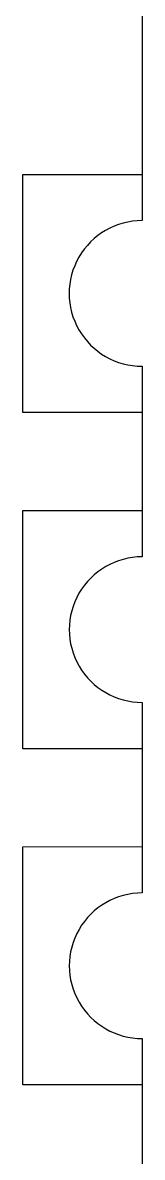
# Model space of a CAD drawing. Header units: millimetres. Extents: x 0 to 297, y 0 to 210.
# Drawn here: x 219.47 to 219.92, y 133.663 to 137.95 of the extents above; entities that cross this region are included whole.
import ezdxf

# ---------------------------------------------------------------- set-up
doc = ezdxf.new("R2010")
doc.units = ezdxf.units.MM
doc.layers.get('0').update_dxf_attribs({"linetype": 'CONTINUOUS'})

msp = doc.modelspace()

# ---------------------------------------------------------------- linework, layer by layer
at = {"color": 7, "linetype": 'Continuous'}
for p, q in [((219.9189, 144.4171), (219.9198, 137.2021)), ((219.4698, 137.377), (219.9198, 137.3771)), ((219.4699, 136.477), (219.4698, 137.377)), ((219.9199, 136.6521), (219.92, 135.9321)), ((219.9199, 136.4771), (219.4699, 136.477)), ((219.4699, 136.107), (219.9199, 136.1071)), ((219.4701, 135.207), (219.4699, 136.107)), ((219.92, 135.3821), (219.9201, 134.6621)), ((219.9201, 135.2071), (219.4701, 135.207)), ((219.4701, 134.837), (219.9201, 134.8371)), ((219.4702, 133.937), (219.4701, 134.837)), ((219.9202, 134.1121), (219.9203, 133.3921)), ((219.9202, 133.9371), (219.4702, 133.937))]:
    msp.add_line(p, q, dxfattribs=at)
for centre in [(219.9198, 136.9271), (219.92, 135.6571), (219.9202, 134.3871)]:
    msp.add_arc(centre, 0.275, 90.0074, 270.0074, dxfattribs=at)

doc.saveas('drawing.dxf')
